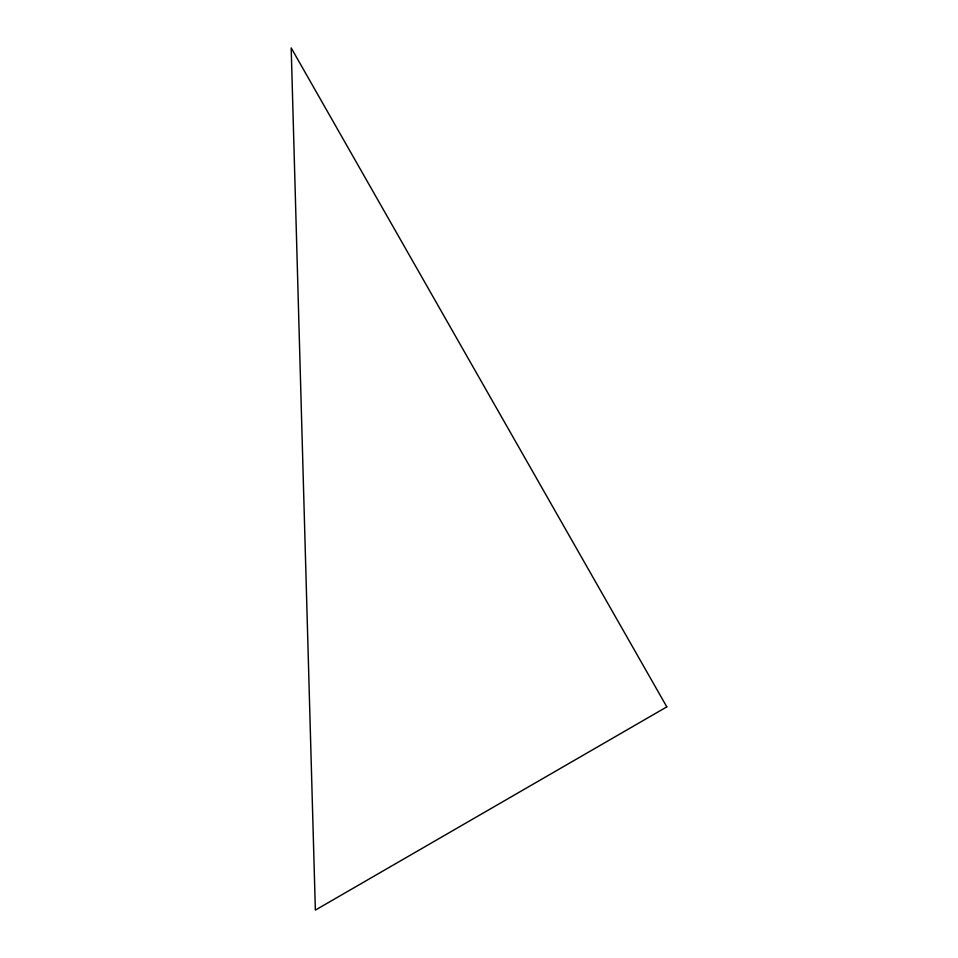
<?xml version="1.0" encoding="UTF-8"?>
<svg xmlns="http://www.w3.org/2000/svg" width="958" height="958" viewBox="0 0 958 958"><rect width="100%" height="100%" fill="white"/><g stroke="black" fill="none" stroke-linecap="round" stroke-linejoin="round"><path stroke-width="1.44" d="M666.816 706.872L315.362 910.1L291.184 47.9L666.816 706.872"/></g></svg>
